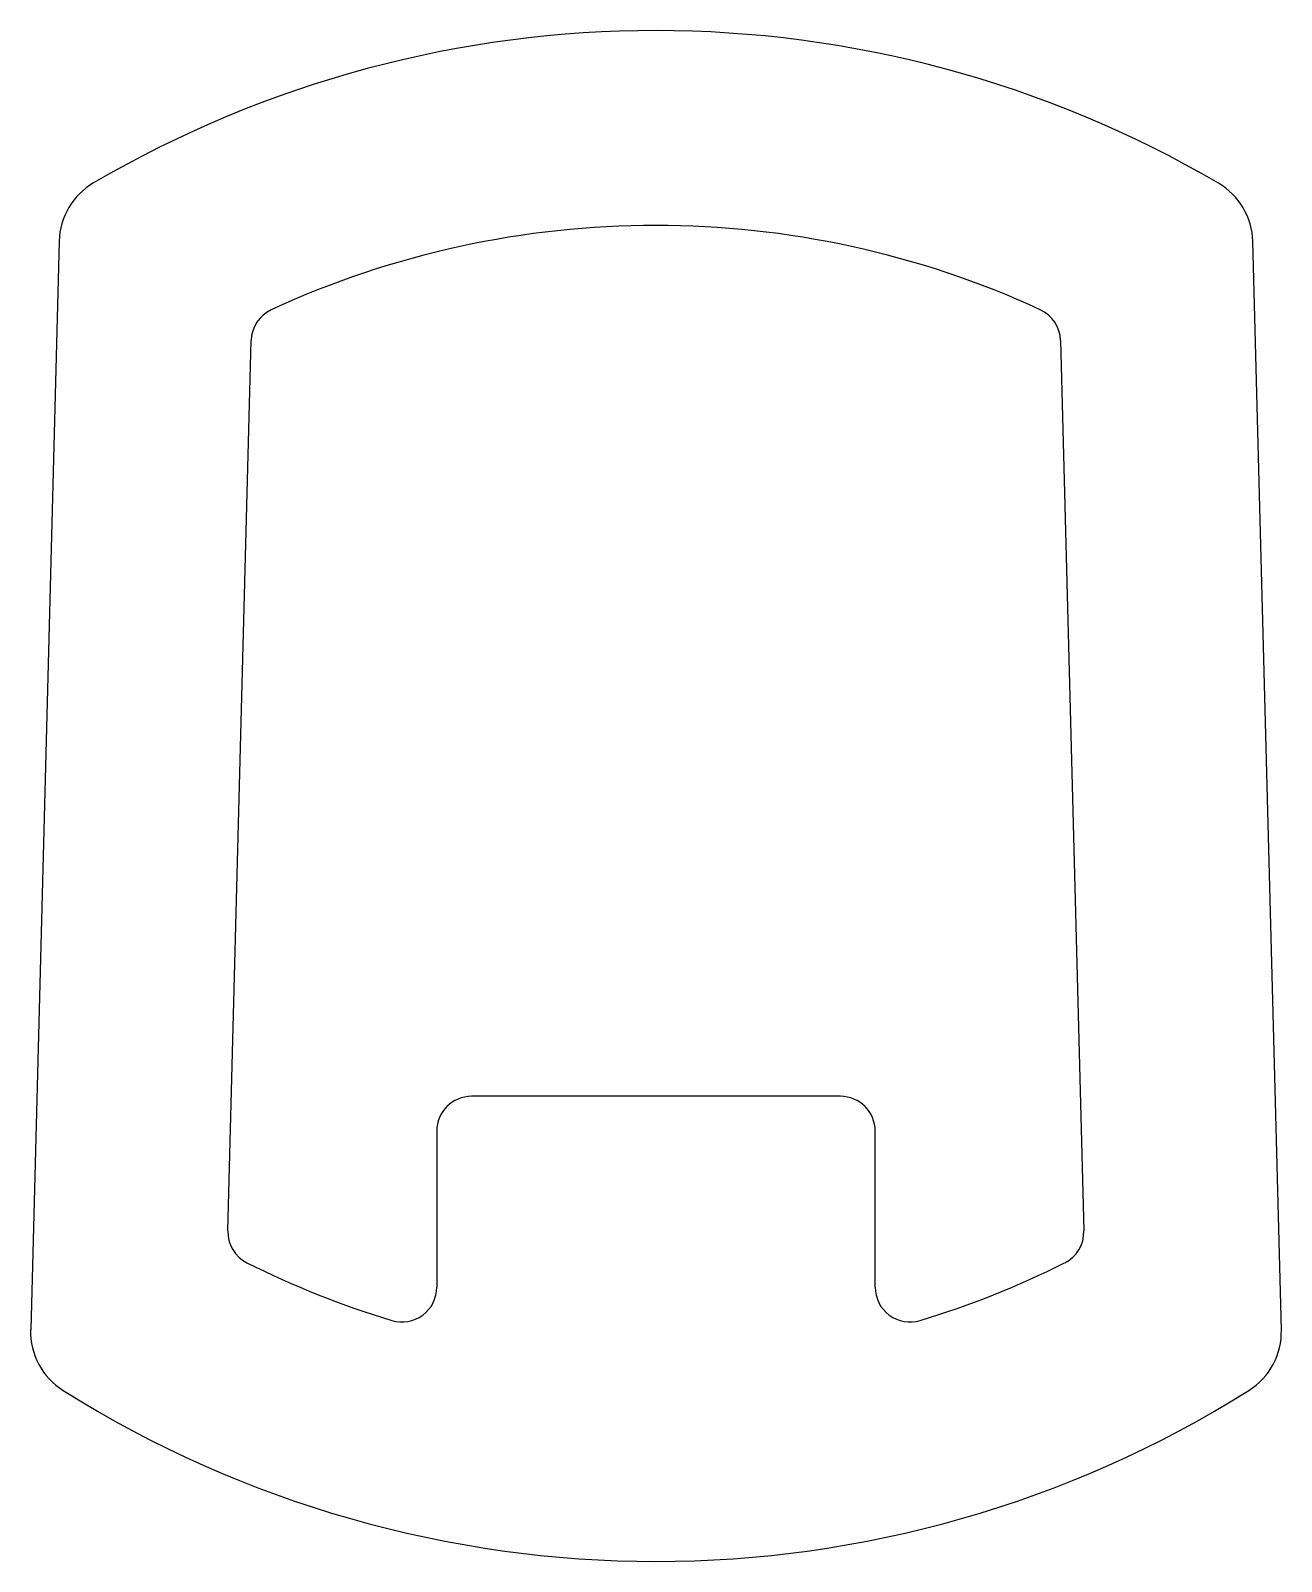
# Model space of a CAD drawing. Extents: x 2138.6 to 2156.5, y 882.8 to 904.8.
import ezdxf

# ---------------------------------------------------------------- set-up
doc = ezdxf.new("R2010")
doc.units = 0
doc.layers.get('0').update_dxf_attribs({"linetype": 'CONTINUOUS'})

msp = doc.modelspace()

# ---------------------------------------------------------------- linework, layer by layer
for p, q in [((2138.967, 901.746), (2138.558, 886.099)), ((2156.529, 886.099), (2156.119, 901.743)), ((2141.39, 887.523), (2141.725, 900.319)), ((2153.355, 900.319), (2153.69, 887.52)), ((2150.193, 889.455), (2144.893, 889.455)), ((2144.393, 888.955), (2144.393, 886.711)), ((2150.693, 886.711), (2150.693, 888.955))]:
    msp.add_line(p, q)
for centre, radius, start, end in [((2147.54, 888.772), 16, 59.6509, 120.323), ((2139.967, 901.72), 1, 120.323, 178.5), ((2155.119, 901.716), 1, 1.5, 59.6509), ((2147.54, 888.772), 13.2, 65.2591, 114.7409), ((2142.225, 900.306), 0.5, 114.7409, 178.5), ((2152.855, 900.306), 0.5, 1.5, 65.2591), ((2144.893, 888.955), 0.5, 90, 180), ((2150.193, 888.955), 0.5, 0, 90), ((2141.89, 887.51), 0.5, 178.5, 243.3421), ((2153.191, 887.507), 0.5, 296.6287, 1.5), ((2147.543, 898.771), 13.1, 243.3421, 253.161), ((2147.543, 898.771), 13.1, 286.839, 296.6287), ((2143.893, 886.711), 0.5, 253.161, 360), ((2151.193, 886.711), 0.5, 180, 286.839), ((2139.557, 886.073), 1, 178.5, 237.8334), ((2155.529, 886.073), 1, 302.1666, 1.5), ((2147.543, 898.771), 16, 237.8334, 302.1666)]:
    msp.add_arc(centre, radius, start, end)

doc.saveas('drawing.dxf')
